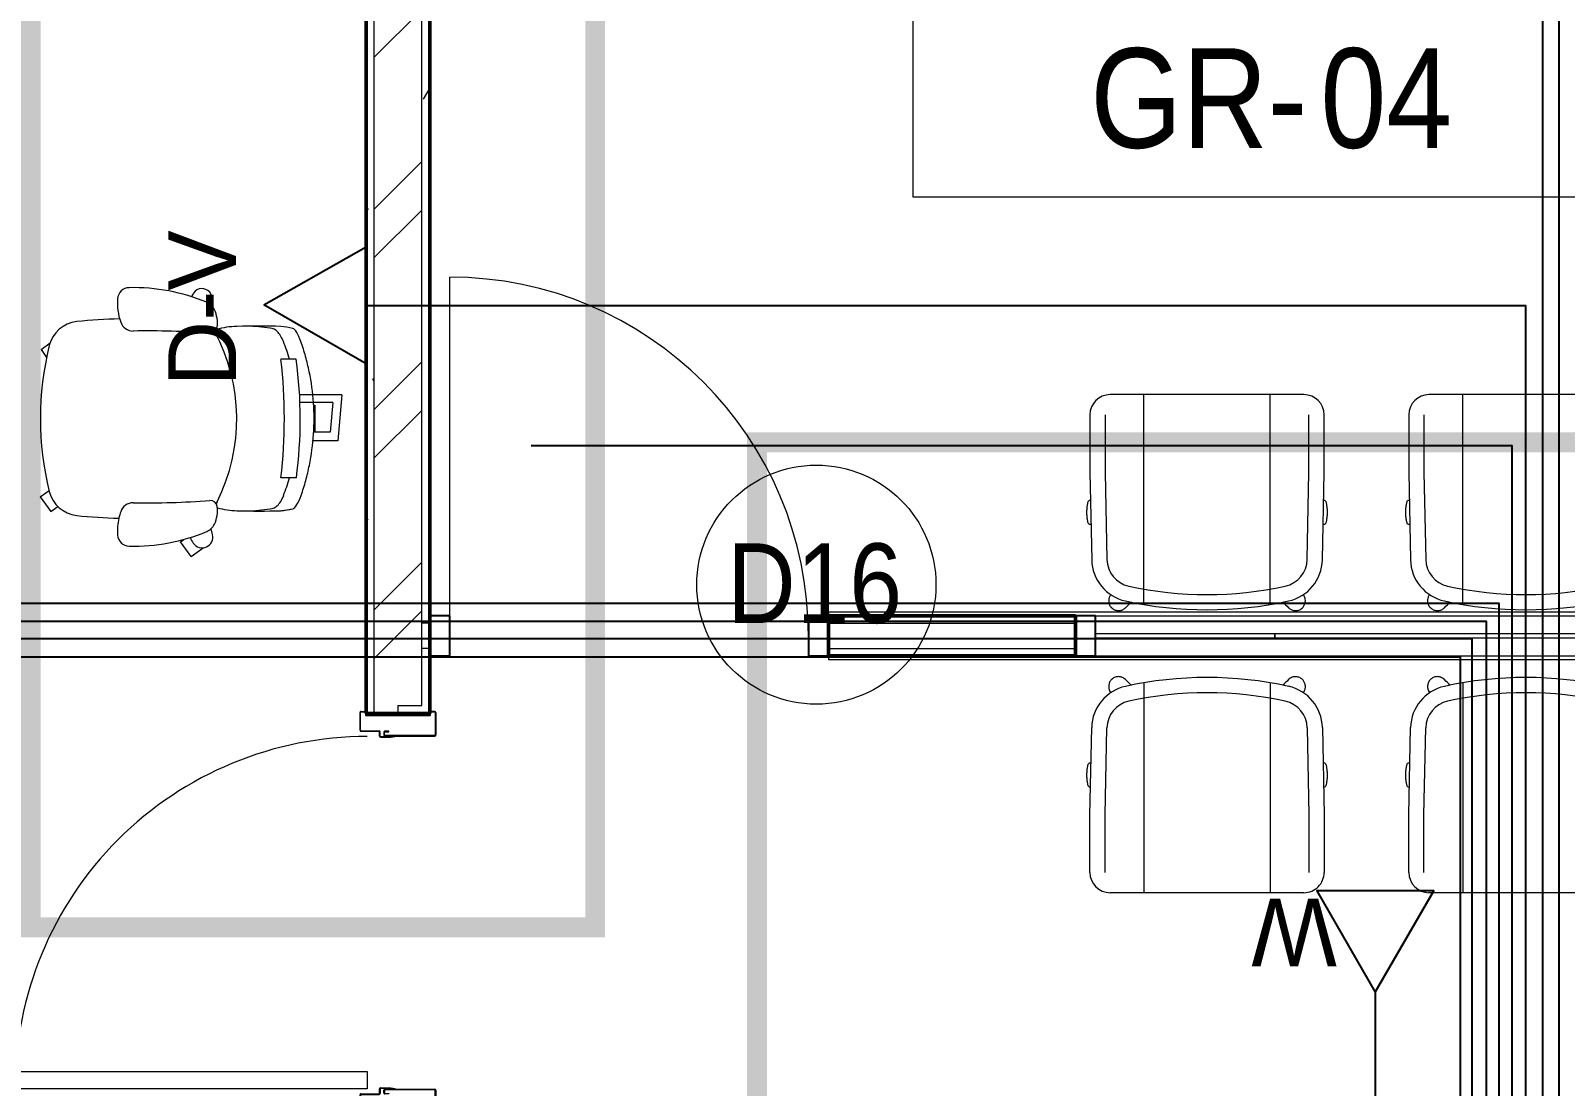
# Model space of a CAD drawing. Header units: millimetres. Extents: x -9358 to 257996, y -67499 to 9117.
# Drawn here: x 38939 to 42789, y -4644 to -1995 of the extents above; entities that cross this region are included whole.
import ezdxf

# ---------------------------------------------------------------- set-up
doc = ezdxf.new("R2010")
doc.units = ezdxf.units.MM
doc.header["$LTSCALE"] = 1000
for name, color, linetype, lineweight in [('A-DOOR', 8, 'Continuous', 9), ('A-DOOR-1', 8, 'Continuous', 18), ('A-DOR', 8, 'Continuous', 9), ('A-FRN', 8, 'Continuous', 9), ('A-ROM-NAM', 8, 'Continuous', 9), ('A-TYP-DOR', 8, 'Continuous', 0), ('A-WAL-CLD', 8, 'Continuous', 9), ('A-WAL-CMU', 8, 'Continuous', 50), ('A-WAL-CRT-GLS', 8, 'Continuous', 9), ('A-WAL-CRT-GLS-1', 8, 'Continuous', 18), ('A-WAL-CRT-MLN', 8, 'Continuous', 9), ('A-WAL-CRT-MLN-1', 8, 'Continuous', 25), ('A-WAL-LOW-20', 8, 'Continuous', 18), ('A-WAL-PAT-1', 8, 'Continuous', 9), ('A-WAL-PRT', 8, 'Continuous', 50)]:
    doc.layers.add(name, color=color, linetype=linetype, lineweight=lineweight)
for name, color, linetype in [('CCTV', 4, 'Continuous'), ('DATANET', 4, 'Continuous'), ('F POINT AGN', 7, 'Continuous'), ('LC-T-OUTLET', 4, 'Continuous'), ('Route - rack1', 7, 'Continuous')]:
    doc.layers.add(name, color=color, linetype=linetype)
doc.styles.add('Arial_5', font='arial.ttf', dxfattribs={"width": 0.85, "height": 200})
doc.styles.add('Arial_7', font='arial.ttf', dxfattribs={"width": 0.85, "height": 200})
pattern_1 = [(0, (0, 0), (812.8, 203.2), [33.528, -576.072, 33.528, -576.072, -3251.2]), (0, (0, 0), (812.8, 203.2), [-1219.2, 33.528, -1185.672, 33.528, -576.072, -1422.4]), (0, (0, 0), (812.8, 203.2), [-3048, 33.528, -372.872, 33.528, -982.472]), (120, (304.8, 101.6), (-582.3764, 602.3054), [33.528, -576.072, 33.528, -576.072, -3251.2]), (120, (304.8, 101.6), (-582.3764, 602.3054), [-1219.2, 33.528, -1185.672, 33.528, -576.072, -1422.4]), (120, (304.8, 101.6), (-582.3764, 602.3054), [-3048, 33.528, -372.872, 33.528, -982.472]), (240, (406.4, 508), (-230.4236, -805.5054), [33.528, -576.072, 33.528, -576.072, -3251.2]), (240, (406.4, 508), (-230.4236, -805.5054), [-1219.2, 33.528, -1185.672, 33.528, -576.072, -1422.4]), (240, (406.4, 508), (-230.4236, -805.5054), [-3048, 33.528, -372.872, 33.528, -982.472])]

# ---------------------------------------------------------------- blocks, each defined once
blk = doc.blocks.new('Door Tag - Door Tag-41184-01-Ground Floor Plan')
at = {"layer": 'A-TYP-DOR'}
blk.add_circle((0, 0), 3, dxfattribs=at)
blk = doc.blocks.new('D-V')
at = {"color": 3}
blk.add_lwpolyline([(1.2, 256.5), (146.9, 0), (-146.9, 0), (1.2, 256.5)], dxfattribs=at)
at = {"layer": 'CCTV', "color": 2}
blk.add_attdef('D-V', (-225.1, 246.5), '', height=170, dxfattribs=at)
blk = doc.blocks.new('D-W')
at = {"color": 3, "elevation": 0}
blk.add_lwpolyline([(0, 254.5), (146.9, 0), (-146.9, 0), (0, 254.5)], dxfattribs=at)
at = {"layer": 'LC-T-OUTLET', "color": 2}
blk.add_attdef('W', (77.2, 236.3, 0), '', height=170, dxfattribs=at)
blk = doc.blocks.new('Scoop_Conference_Swivel_Chair_14893 - Scoop_Conference_Swivel_Chair_14893-746239-01-Ground Floor Furniture Plan')
at = {"layer": 'A-FRN'}
for p, q in [((243.1, 190.7), (-243.1, 190.7)), ((-158.6, -336.1), (-158.6, 190.7)), ((158.6, -336.1), (158.6, 190.7)), ((-293.9, 139.9), (-293.9, -5.1)), ((-255.8, 139.9), (-255.8, -4.7)), ((255.8, -4.7), (255.8, 139.9)), ((293.9, -5.1), (293.9, 139.9)), ((-293.9, -5.1), (-289.4, -224)), ((-255.8, -4.7), (-251.3, -223.2)), ((251.3, -223.2), (255.8, -4.7)), ((289.4, -224), (293.9, -5.1)), ((-292.5, -74.7), (-296, -74.7)), ((296, -74.7), (292.5, -74.7)), ((-296, -134.7), (-291.2, -134.7)), ((291.2, -134.7), (296, -134.7))]:
    blk.add_line(p, q, dxfattribs=at)
for centre, radius, start, end in [((-243.1, 139.9), 50.8, 90, 180), ((243.1, 139.9), 50.8, 0, 90), ((-181.4, -221.7), 108, 181.1926, 257.6483), ((-181.4, -221.7), 69.8, 181.1926, 257.6483), ((181.4, -221.7), 69.9, 282.3517, 358.8074), ((181.4, -221.7), 108, 282.3517, 358.8074), ((0, 606.8), 918, 257.6483, 282.3517), ((-221.9, -326.6), 24.9, 185.2328, 189), ((-221.9, -326.6), 24.9, 221.5152, 225), ((-221.9, -326.6), 24.9, 225, 228.4875), ((0, 606.8), 956.1, 257.6483, 282.3517), ((-221.9, -326.6), 24.9, 261, 264.7647)]:
    blk.add_arc(centre, radius, start, end, dxfattribs=at)
for points, knots in [([(-296, -134.7), (-296.5, -134.7), (-297.2, -133.8), (-298.3, -130.8), (-299, -127.8), (-299.8, -124.1), (-300.6, -118.4), (-301.3, -110), (-301.3, -99.3), (-300.6, -91), (-299.8, -85.2), (-299, -81.5), (-298.3, -78.5), (-297.2, -75.6), (-296.5, -74.7), (-296, -74.7)], [-1, -1, -1, -1, -0.888889, -0.833333, -0.777778, -0.722222, -0.666667, -0.555556, -0.444444, -0.333333, -0.277778, -0.222222, -0.166667, -0.111111, 0, 0, 0, 0]), ([(296, -74.7), (296.5, -74.7), (297.2, -75.6), (298.3, -78.5), (299, -81.5), (299.8, -85.2), (300.6, -91), (301.3, -99.3), (301.3, -110), (300.6, -118.4), (299.8, -124.1), (299, -127.8), (298.3, -130.8), (297.2, -133.8), (296.5, -134.7), (296, -134.7)], [-1, -1, -1, -1, -0.888889, -0.833333, -0.777778, -0.722222, -0.666667, -0.555556, -0.444444, -0.333333, -0.277778, -0.222222, -0.166667, -0.111111, 0, 0, 0, 0]), ([(-241.2, -310.9), (-242, -311.9), (-243.3, -313.8), (-244.9, -316.9), (-245.9, -320), (-246.6, -323.2), (-246.9, -327.5), (-246.1, -333.7), (-242.7, -341.1), (-236.4, -347.4), (-228.3, -351.1), (-219.5, -351.8), (-211.1, -349.5), (-206.3, -346.2), (-204.3, -344.2)], [-0.9668069, -0.9668069, -0.9668069, -0.9668069, -0.9166667, -0.875, -0.8333333, -0.7916667, -0.75, -0.6666667, -0.5555556, -0.4444444, -0.3333333, -0.2222222, -0.1111111, 0, 0, 0, 0]), ([(204.3, -344.2), (206.3, -346.1), (210.8, -349.3), (219.8, -352), (230.2, -350.9), (236.8, -346.8), (239.5, -344.2)], [-1, -1, -1, -1, -0.785714, -0.571429, -0.285714, 0, 0, 0, 0]), ([(239.5, -344.2), (241.3, -342.3), (244.5, -337.9), (246.9, -330.3), (246.8, -322.4), (244.6, -315.8), (242.3, -312.2), (241.2, -310.9)], [-1, -1, -1, -1, -0.8, -0.6, -0.4, -0.2, -0.0666114, -0.0666114, -0.0666114, -0.0666114])]:
    blk.add_open_spline(points, degree=3, knots=knots, dxfattribs=at)
for points in [[(-204.3, -344.2), (-199.5, -339.3), (-194.6, -334.4), (-189.8, -329.6)], [(189.8, -329.6), (194.6, -334.4), (199.5, -339.3), (204.3, -344.2)]]:
    blk.add_open_spline(points, degree=3, dxfattribs=at)
blk = doc.blocks.new('Scoop_Conference_Swivel_Chair_14893 - Scoop_Conference_Swivel_Chair_14893-748504-01-Ground Floor Furniture Plan')
at = {"layer": 'A-FRN'}
for p, q in [((-158.6, 336.1), (-158.6, -190.7)), ((158.6, 336.1), (158.6, -190.7)), ((-293.9, 5.1), (-289.4, 224)), ((-255.8, 4.7), (-251.3, 223.2)), ((251.3, 223.2), (255.8, 4.7)), ((289.4, 224), (293.9, 5.1)), ((-291.2, 134.7), (-296, 134.7)), ((296, 134.7), (291.2, 134.7)), ((-296, 74.7), (-292.5, 74.7)), ((292.5, 74.7), (296, 74.7)), ((-293.9, -139.9), (-293.9, 5.1)), ((-255.8, -139.9), (-255.8, 4.7)), ((255.8, 4.7), (255.8, -139.9)), ((293.9, 5.1), (293.9, -139.9)), ((243.1, -190.7), (-243.1, -190.7))]:
    blk.add_line(p, q, dxfattribs=at)
for centre, radius, start, end in [((-221.9, 326.6), 24.9, 95.2353, 99), ((0, -606.8), 956.1, 77.6483, 102.3517), ((-181.4, 221.7), 107.9, 102.3517, 178.8074), ((-221.9, 326.6), 24.9, 171, 174.7672), ((-221.9, 326.6), 24.9, 135, 138.4848), ((-221.9, 326.6), 24.9, 131.5125, 135), ((0, -606.8), 918, 77.6483, 102.3517), ((181.4, 221.7), 108, 1.1926, 77.6483), ((-181.4, 221.7), 69.8, 102.3517, 178.8074), ((181.4, 221.7), 69.9, 1.1926, 77.6483), ((-243.1, -139.9), 50.8, 180, 270), ((243.1, -139.9), 50.8, 270, 0)]:
    blk.add_arc(centre, radius, start, end, dxfattribs=at)
for points, knots in [([(-204.3, 344.2), (-205.8, 345.7), (-208.4, 347.6), (-212.2, 349.6), (-215.3, 350.6), (-218.5, 351.3), (-222.8, 351.6), (-229, 350.8), (-236.4, 347.4), (-242.7, 341.1), (-246.4, 333), (-247.1, 324.2), (-245, 316.6), (-242.4, 312.5), (-241.2, 310.9)], [-1, -1, -1, -1, -0.9166667, -0.875, -0.8333333, -0.7916667, -0.75, -0.6666667, -0.5555556, -0.4444444, -0.3333333, -0.2222222, -0.1111111, -0.0331931, -0.0331931, -0.0331931, -0.0331931]), ([(239.5, 344.2), (237.5, 346.2), (232.8, 349.5), (223.6, 352), (215.1, 351), (208.5, 347.7), (205.6, 345.4), (204.3, 344.2)], [-1, -1, -1, -1, -0.785714, -0.571429, -0.285714, -0.142857, 0, 0, 0, 0]), ([(241.2, 310.9), (243.1, 313.2), (245, 316.7), (246.3, 321.5), (246.9, 325.4), (246.7, 331), (244.5, 337.9), (241.3, 342.3), (239.5, 344.2)], [-0.9333886, -0.9333886, -0.9333886, -0.9333886, -0.7, -0.625, -0.55, -0.4, -0.2, 0, 0, 0, 0]), ([(-296, 74.7), (-296.5, 74.7), (-297.2, 75.6), (-298.3, 78.5), (-299, 81.5), (-299.8, 85.2), (-300.6, 91), (-301.3, 99.3), (-301.3, 110), (-300.6, 118.4), (-299.8, 124.1), (-299, 127.8), (-298.3, 130.8), (-297.2, 133.8), (-296.5, 134.7), (-296, 134.7)], [-1, -1, -1, -1, -0.888889, -0.833333, -0.777778, -0.722222, -0.666667, -0.555556, -0.444444, -0.333333, -0.277778, -0.222222, -0.166667, -0.111111, 0, 0, 0, 0]), ([(296, 134.7), (296.5, 134.7), (297.2, 133.8), (298.3, 130.8), (299, 127.8), (299.8, 124.1), (300.6, 118.4), (301.3, 110), (301.3, 99.3), (300.6, 91), (299.8, 85.2), (299, 81.5), (298.3, 78.5), (297.2, 75.6), (296.5, 74.7), (296, 74.7)], [-1, -1, -1, -1, -0.888889, -0.833333, -0.777778, -0.722222, -0.666667, -0.555556, -0.444444, -0.333333, -0.277778, -0.222222, -0.166667, -0.111111, 0, 0, 0, 0])]:
    blk.add_open_spline(points, degree=3, knots=knots, dxfattribs=at)
for points in [[(-189.8, 329.6), (-194.6, 334.4), (-199.5, 339.3), (-204.3, 344.2)], [(204.3, 344.2), (199.5, 339.3), (194.6, 334.4), (189.8, 329.6)]]:
    blk.add_open_spline(points, degree=3, dxfattribs=at)
blk = doc.blocks.new('Task chair 9554N35 - Task chair 9554N35-733048-01-Ground Floor Furniture Plan')
at = {"layer": 'A-FRN'}
for p, q in [((-59.9, 447.8), (56.2, 437.7)), ((-59.9, 447.8), (-59.9, 341.6)), ((-40.1, 424.9), (-40.1, 342.5)), ((-40.1, 424.9), (34.3, 418.4)), ((56.2, 437.7), (56.2, 375.4)), ((34.3, 418.4), (34.3, 377)), ((-33.2, 380), (34.3, 380)), ((-33.2, 377), (-33.2, 380)), ((-148.6, 333.2), (-148.6, 294.8)), ((148.6, 333.5), (148.6, 294.8)), ((208.7, 134.6), (213.5, 132.2)), ((346.3, 69.3), (324.3, 99.6)), ((309.5, 42.5), (303.3, 51.1)), ((346.3, 69.3), (309.5, 42.5)), ((233.1, -282.3), (220.5, -265)), ((-172.9, -306.8), (-189.9, -284.3)), ((-172.9, -306.8), (-153.2, -293.1)), ((196.3, -309), (180.3, -287)), ((196.3, -309), (233.1, -282.3))]:
    blk.add_line(p, q, dxfattribs=at)
for centre, radius, start, end in [((18.2, -231.9), 573.4, 106.914, 111.6297), ((1, -773.4), 1116.7, 82.4068, 97.6988), ((-18.2, -231.9), 573.4, 68.3703, 73.086), ((1424.9, 239.6), 1657.1, 178.0847, 181.9153), ((-202, 267.3), 24.7, 131.8566, 178.735), ((0, -988.3), 1291.7, 83.3947, 96.6053), ((202, 267.3), 24.7, 1.265, 48.1434), ((-1424.9, 239.6), 1657.1, 358.0847, 1.9153), ((192.1, 200.6), 424.1, 170.8754, 178.7196), ((-192.1, 200.6), 424.1, 1.2804, 9.1246), ((-5.9, 191.7), 225.5, 181.9153, 194.9895), ((1.2, -277.4), 461.4, 63.2725, 118.3184), ((5.9, 191.7), 225.5, 345.5179, 358.0847), ((-301, 96.7), 25.2, 129.5798, 236.5879), ((-296.1, 90.9), 32.8, 82.4202, 129.5798), ((-257.7, 94.4), 37, 114.5757, 157.5185), ((-304.4, 28.7), 95.5, 76.8701, 82.4202), ((-239, 54.3), 81.3, 83.0715, 114.7933), ((-231.5, 117.1), 18, 357.6261, 82.7084), ((1706.6, -39.8), 1926.5, 175.3495, 181.0799), ((223.3, 117.1), 18, 97.2916, 182.3739), ((-1714.8, -39.8), 1926.5, 358.9201, 4.6505), ((230.8, 54.3), 81.3, 65.2067, 96.9285), ((249.5, 94.4), 37, 22.4815, 65.4243), ((351.4, -138.5), 268.8, 102.9497, 106.1735), ((297.3, 97.1), 27.1, 305.0503, 102.9497), ((157.4, -76.4), 485.9, 157.6228, 181.0987), ((-165.6, -76.4), 485.9, 358.9013, 22.3772), ((-270.6, 142.7), 80.3, 236.5879, 244.0605), ((266.7, 140.7), 80.4, 293.4562, 305.0503), ((-253.5, -75.2), 34, 289.5716, 358.4217), ((245.3, -75.2), 34, 181.5783, 250.4284), ((-298.4, -85.1), 30, 181.1693, 265.615), ((-289.7, 26.9), 142.3, 265.5931, 289.5716), ((875.8, -92.8), 1126, 180.8613, 186.3586), ((281.6, 26.9), 142.3, 250.4284, 257.1593), ((-875.8, -92.8), 1126, 353.6414, 359.0315), ((281.6, 26.9), 142.3, 257.1593, 274.4069), ((290.2, -85.1), 30, 274.385, 358.8307), ((-163.7, -208.7), 80, 186.3586, 256.0584), ((163.7, -208.7), 80, 283.9417, 353.6414), ((0, 450.7), 759.4, 256.0584, 283.9417)]:
    blk.add_arc(centre, radius, start, end, dxfattribs=at)
for centre, major_axis, ratio, start_param, end_param in [((2833.6, 1083.6), (3058.7, 867.3), 0.246692, 3.007939, 3.042807), ((-182.4, 335.9), (44.1, 13.7), 0.260293, 1.734544, 2.951577), ((182.6, 337.1), (-43.9, 14.1), 0.248418, 3.3294, 4.551375), ((-2839.6, 1069.5), (-3064.8, 850.5), 0.246639, 3.238935, 3.272795), ((-2833.6, 1083.6), (-3058.7, 867.3), 0.246692, 3.240378, 3.275247), ((-178.1, 286.4), (48, 16.7), 0.376203, 1.755174, 2.42563), ((178.1, 286.7), (-48.1, 16.1), 0.383717, 3.814978, 4.524085)]:
    blk.add_ellipse(centre, major_axis=major_axis, ratio=ratio, start_param=start_param, end_param=end_param, dxfattribs=at)
blk.add_open_spline([(193.1, 345.6), (180.8, 349.8), (155.9, 357.6), (104.9, 369.7), (39.6, 378.5), (-39.7, 378.4), (-105, 369.4), (-155.9, 357.1), (-180.8, 349.3), (-193.1, 344.9)], degree=3, knots=[0, 0, 0, 0, 0.1, 0.2, 0.4, 0.6, 0.8, 0.9, 1, 1, 1, 1], dxfattribs=at)
blk = doc.blocks.new('Wood door - 1000-Wood Door-2297611-01-Ground Floor Furniture Plan')
at = {"layer": 'A-DOOR'}
blk.add_arc((442, -77), 884, 180, 270, dxfattribs=at)
at = {"layer": 'A-DOOR-1'}
for p, q in [((-505, 92.5), (-505, 82.5)), ((-505, 82.5), (-505, 92.5)), ((-503.5, 82.5), (-503.5, 92.5)), ((-445.7, 95), (-502.5, 95)), ((-502.5, 95), (-445.7, 95)), ((-502.5, 93.5), (-445.7, 93.5)), ((-495, 81.5), (-502.5, 81.5)), ((-502.5, 80), (-495, 80)), ((-495, 80), (-500, 80)), ((-495, 81.5), (-495, 80)), ((-495, -80), (-495, 80)), ((-444.7, 92.5), (-444.7, -32.5)), ((-443.2, -8.1), (-443.2, 92.5)), ((-443.2, 92.5), (-443.2, -8.1)), ((443.2, -8.1), (443.2, 92.5)), ((443.2, -8.4), (443.2, 92.5)), ((444.7, 92.5), (444.7, -32.5)), ((445.7, 95), (502.5, 95)), ((445.7, 95), (502.5, 95)), ((502.5, 93.5), (445.7, 93.5)), ((495, 81.5), (495, 80)), ((495, 81.5), (502.5, 81.5)), ((502.5, 80), (495, 80)), ((495, 80), (495, -80)), ((500, 80), (495, 80)), ((503.5, 82.5), (503.5, 92.5)), ((505, 92.5), (505, 82.5)), ((505, 92.5), (505, 82.5)), ((-453.7, -23), (-455.2, -23)), ((-455.2, -23), (-455.2, -32.5)), ((-453.7, -32.5), (-453.7, -23)), ((-445.7, -33.5), (-452.7, -33.5)), ((-452.7, -35), (-445.7, -35)), ((-441.7, -8.1), (-443.2, -8.4)), ((-443.2, -32.5), (-443.2, -8.1)), ((-443.2, -8.1), (-441.7, -8.1)), ((-443.2, -8.4), (-441.5, -18.1)), ((-440, -18), (-441.7, -8.1)), ((-441.7, -8.1), (-440, -18)), ((-441.5, -18.1), (-441.5, -43.5)), ((-440, -43.5), (-440, -18)), ((-440, -18), (-440, -43.5)), ((440, -18), (441.7, -8.1)), ((440, -18), (441.7, -8.1)), ((440, -43.5), (440, -18)), ((440, -43.5), (440, -18)), ((443.2, -8.4), (441.5, -18.1)), ((441.5, -18.1), (441.5, -43.5)), ((441.7, -8.1), (443.2, -8.4)), ((441.7, -8.1), (443.2, -8.4)), ((443.2, -32.5), (443.2, -8.1)), ((445.7, -33.5), (452.7, -33.5)), ((452.7, -35), (445.7, -35)), ((453.7, -23), (455.2, -23)), ((453.7, -32.5), (453.7, -23)), ((455.2, -23), (455.2, -32.5)), ((-456.5, -92.5), (-456.5, -47)), ((-455, -92.5), (-455, -47)), ((-455, -47), (-455, -92.5)), ((-442.5, -44.5), (-454, -44.5)), ((-442.5, -46), (-454, -46)), ((-442.5, -46), (-454, -46)), ((399, -77), (442, -77)), ((399, -961), (399, -77)), ((442, -77), (442, -961)), ((442.5, -44.5), (454, -44.5)), ((442.5, -46), (454, -46)), ((454, -46), (442.5, -46)), ((455, -92.5), (455, -47)), ((455, -92.5), (455, -47)), ((456.5, -92.5), (456.5, -47)), ((-505, -92.5), (-505, -82.5)), ((-505, -92.5), (-505, -82.5)), ((-503.5, -92.5), (-503.5, -82.5)), ((-495, -80), (-502.5, -80)), ((-502.5, -81.5), (-495, -81.5)), ((-457.5, -93.5), (-502.5, -93.5)), ((-502.5, -95), (-457.5, -95)), ((-457.5, -95), (-502.5, -95)), ((-500, -80), (-495, -80)), ((-495, -81.5), (-495, -80)), ((457.5, -93.5), (502.5, -93.5)), ((502.5, -95), (457.5, -95)), ((502.5, -95), (457.5, -95)), ((495, -81.5), (495, -80)), ((495, -80), (502.5, -80)), ((495, -80), (500, -80)), ((502.5, -81.5), (495, -81.5)), ((503.5, -92.5), (503.5, -82.5)), ((505, -92.5), (505, -82.5)), ((505, -82.5), (505, -92.5)), ((442, -961), (399, -961))]:
    blk.add_line(p, q, dxfattribs=at)
for centre, radius, start, end in [((-502.5, 92.5), 2.5, 90, 180), ((-502.5, 92.5), 2.5, 90, 180), ((-502.5, 82.5), 2.5, 180, 270), ((-502.5, 82.5), 2.5, 180, 270), ((-502.5, 92.5), 1.03, 90, 180), ((-502.5, 82.5), 1.01, 180, 270), ((-445.7, 92.5), 2.5, 0, 90), ((-445.7, 92.5), 2.5, 0, 90), ((-445.7, 92.5), 0.985, 0, 90), ((445.7, 92.5), 2.5, 90, 180), ((445.7, 92.5), 2.5, 90, 180), ((445.7, 92.5), 0.985, 90, 180), ((502.5, 92.5), 2.5, 360, 90), ((502.5, 92.5), 2.5, 0, 90), ((502.5, 92.5), 1.03, 0, 90), ((502.5, 82.5), 1.01, 270, 360), ((502.5, 82.5), 2.5, 270, 0), ((502.5, 82.5), 2.5, 285, 360), ((-452.7, -32.5), 2.5, 180, 270), ((-452.7, -32.5), 1.01, 180, 270), ((-445.7, -32.5), 0.984, 270, 360), ((-445.7, -32.5), 2.5, 270, 360), ((445.7, -32.5), 2.5, 180, 270), ((445.7, -32.5), 0.984, 180, 270), ((452.7, -32.5), 1.01, 270, 360), ((452.7, -32.5), 2.5, 270, 360), ((-454, -47), 2.5, 90, 180), ((-454, -47), 0.997, 90, 180), ((-454, -47), 0.997, 90, 180), ((-442.5, -43.5), 1, 270, 0), ((-442.5, -43.5), 2.5, 270, 360), ((-442.5, -43.5), 2.5, 270, 360), ((442.5, -43.5), 2.5, 180, 270), ((442.5, -43.5), 2.5, 180, 270), ((442.5, -43.5), 1, 180, 270), ((454, -47), 2.5, 360, 90), ((454, -47), 0.997, 360, 90), ((454, -47), 0.979, 0, 90), ((-502.5, -82.5), 2.5, 90, 180), ((-502.5, -82.5), 2.5, 90, 180), ((-502.5, -92.5), 2.5, 180, 270), ((-502.5, -92.5), 2.5, 180, 270), ((-502.5, -82.5), 1, 90, 180), ((-502.5, -92.5), 1, 180, 270), ((-457.5, -92.5), 1, 270, 0), ((-457.5, -92.5), 2.5, 270, 360), ((-457.5, -92.5), 2.5, 270, 360), ((457.5, -92.5), 2.5, 180, 270), ((457.5, -92.5), 2.5, 180, 270), ((457.5, -92.5), 1, 180, 270), ((502.5, -82.5), 2.5, 0, 90), ((502.5, -82.5), 1, 0, 90), ((502.5, -92.5), 1, 270, 360), ((502.5, -92.5), 2.5, 270, 360), ((502.5, -92.5), 2.5, 270, 360), ((502.5, -82.5), 2.5, 360, 75)]:
    blk.add_arc(centre, radius, start, end, dxfattribs=at)
blk = doc.blocks.new('Rectangular Mullion - 100_50mm 2-2562006-01-Ground Floor Furniture Plan')
at = {"layer": 'A-WAL-CRT-MLN-1'}
for p, q in [((-50, 50), (0, 50)), ((-50, -50), (-50, 50)), ((0, 50), (0, -50)), ((0, -50), (-50, -50))]:
    blk.add_line(p, q, dxfattribs=at)
blk = doc.blocks.new('System Panel - Glazed Partition-2562003-01-Ground Floor Furniture Plan')
at = {"layer": 'A-WAL-CRT-GLS-1'}
for p, q in [((500, 5), (-500, 5)), ((-500, 5), (-500, -5)), ((500, -5), (500, 5)), ((-500, -5), (500, -5))]:
    blk.add_line(p, q, dxfattribs=at)
blk = doc.blocks.new('Rectangular Mullion - 100_50mm 2-2561999-01-Ground Floor Furniture Plan')
at = {"layer": 'A-WAL-CRT-MLN'}
for p, q in [((43060, -3315.2), (44060, -3315.2)), ((43060, -3415.2), (44060, -3415.2))]:
    blk.add_line(p, q, dxfattribs=at)
blk = doc.blocks.new('M_Curtain Wall Sgl Glass - M_Curtain Wall Sgl Glass-2562010-01-Ground Floor Furniture Plan')
at = {"layer": 'A-DOOR'}
blk.add_arc((450, 0), 900, 180, 270, dxfattribs=at)
at = {"layer": 'A-DOOR-1'}
blk.add_line((450, 0), (450, -900), dxfattribs=at)
blk = doc.blocks.new('Rectangular Mullion - 100_50mm 2-2560982-01-Ground Floor Furniture Plan')
at = {"layer": 'A-WAL-CRT-MLN-1'}
for p, q in [((-50, 50), (0, 50)), ((-50, -50), (-50, 50)), ((0, 50), (0, -50)), ((0, -50), (-50, -50))]:
    blk.add_line(p, q, dxfattribs=at)
blk = doc.blocks.new('Rectangular Mullion - 100_50mm 2-2560985-01-Ground Floor Furniture Plan')
at = {"layer": 'A-WAL-CRT-MLN-1'}
for p, q in [((0, 50), (-50, 50)), ((-50, 50), (-50, -50)), ((0, -50), (0, 50)), ((-50, -50), (0, -50))]:
    blk.add_line(p, q, dxfattribs=at)
blk = doc.blocks.new('System Panel - Glazed Partition-2562174-01-Ground Floor Furniture Plan')
at = {"layer": 'A-WAL-CRT-GLS-1'}
for p, q in [((225, 5), (-225, 5)), ((-225, 5), (-225, -5)), ((225, -5), (225, 5)), ((-225, -5), (225, -5))]:
    blk.add_line(p, q, dxfattribs=at)
blk = doc.blocks.new('Rectangular Mullion - 100_50mm 2-2562173-01-Ground Floor Furniture Plan')
at = {"layer": 'A-WAL-CRT-MLN'}
for p, q in [((41610, -3315.2), (42060, -3315.2)), ((41610, -3415.2), (42060, -3415.2))]:
    blk.add_line(p, q, dxfattribs=at)
blk = doc.blocks.new('M_Room Tag_Small - M_Room Tag_Small-919701-01-Ground Floor Furniture Plan')
at = {"layer": 'A-ROM-NAM'}
for p, q in [((9, 2.5), (-9, 2.5)), ((-9, 2.5), (-9, -2.5)), ((9, -2.5), (9, 2.5)), ((-9, -2.5), (9, -2.5))]:
    blk.add_line(p, q, dxfattribs=at)
blk = doc.blocks.new('G')
at = {"layer": 'A-WAL-PAT-1'}
h = blk.add_hatch(dxfattribs=at)
h.set_pattern_fill('FP_2', color=256, style=0, pattern_type=2)
h.set_pattern_definition(pattern_1)
h.paths.add_polyline_path([(39800, -8120), (39800, -4760), (39780, -4760), (39780, -8120)], flags=0)
h.paths.add_polyline_path([(39800, -4640), (39800, -4560), (39780, -4560), (39780, -4640)], flags=0)
h.paths.add_polyline_path([(39780, -3560), (39800, -3560), (39800, -150), (39780, -150), (39780, -2522.4)], flags=0)
h = blk.add_hatch(dxfattribs=at)
h.set_pattern_fill('FP_1', color=256, style=0, pattern_type=2)
h.set_pattern_definition([(45, (0, 0), (-251.4472, 251.4472), []), (45, (0, 381), (-251.4472, 251.4472), [])])
h.paths.add_polyline_path([(39800, -8140), (39920, -8140), (39920, -4580), (39860, -4580), (39860, -4560), (39800, -4560), (39800, -8120)], flags=0)
h.paths.add_polyline_path([(39800, -3560), (39860, -3560), (39860, -3540), (39920, -3540), (39920, -150), (39800, -150), (39800, -2522.4)], flags=0)
h = blk.add_hatch(dxfattribs=at)
h.set_pattern_fill('FP_2', color=256, style=0, pattern_type=2)
h.set_pattern_definition(pattern_1)
h.paths.add_polyline_path([(39920, -8120), (39940, -8120), (39940, -4560), (39860, -4560), (39860, -4580), (39920, -4580), (39920, -7581.5)], flags=0)
h.paths.add_polyline_path([(39860, -3560), (39940, -3560), (39940, -3397.2), (39920, -3397.2), (39920, -3540), (39860, -3540)], flags=0)
h.paths.add_polyline_path([(39940, -3333.2), (39940, -170), (39920, -170), (39920, -3333.2)], flags=0)
at = {"layer": 'A-WAL-CLD'}
for p, q in [((39800, -150), (39800, -3560)), ((39920, -3540), (39920, -150)), ((39940, -3333.2), (39920, -3333.2)), ((40940, -3333.2), (41560, -3333.2)), ((39940, -3397.2), (39920, -3397.2)), ((40940, -3397.2), (41560, -3397.2)), ((39860, -3540), (39920, -3540)), ((39860, -3540), (39860, -3560))]:
    blk.add_line(p, q, dxfattribs=at)
at = {"layer": 'A-WAL-CMU'}
for p, q in [((39780, -150), (39780, -3560)), ((39940, -3560), (39940, -170)), ((39780, -3560), (39940, -3560))]:
    blk.add_line(p, q, dxfattribs=at)
at = {"layer": 'A-WAL-LOW-20'}
for p, q in [((40940, -3305.2), (45050, -3305.2)), ((40940, -3305.2), (40940, -3315.2)), ((40940, -3415.2), (40940, -3425.2)), ((45050, -3425.2), (40940, -3425.2))]:
    blk.add_line(p, q, dxfattribs=at)
at = {"layer": 'A-WAL-PRT'}
for p, q in [((41560, -3315.2), (40940, -3315.2)), ((40940, -3315.2), (40940, -3415.2)), ((41560, -3415.2), (41560, -3315.2)), ((40940, -3415.2), (41560, -3415.2))]:
    blk.add_line(p, q, dxfattribs=at)
at = {"layer": 'A-DOR'}
for name, p, rotation in [('M_Curtain Wall Sgl Glass - M_Curtain Wall Sgl Glass-2562010-01-Ground Floor Furniture Plan', (40440, -3365.2), 180), ('Wood door - 1000-Wood Door-2297611-01-Ground Floor Furniture Plan', (39860, -4060), 269.9999999999998)]:
    blk.add_blockref(name, p, dxfattribs=dict(at, rotation=rotation))
at = {"layer": 'A-FRN'}
for name, p, rotation in [('Task chair 9554N35 - Task chair 9554N35-733048-01-Ground Floor Furniture Plan', (39271.7, -2820), 269.9999999999601), ('Scoop_Conference_Swivel_Chair_14893 - Scoop_Conference_Swivel_Chair_14893-746239-01-Ground Floor Furniture Plan', (41890, -2950.7), 3.4931760347e-05), ('Scoop_Conference_Swivel_Chair_14893 - Scoop_Conference_Swivel_Chair_14893-746239-01-Ground Floor Furniture Plan', (42690, -2950.7), 3.4931760347e-05), ('Scoop_Conference_Swivel_Chair_14893 - Scoop_Conference_Swivel_Chair_14893-748504-01-Ground Floor Furniture Plan', (41890, -3819.3), 359.9999650682396), ('Scoop_Conference_Swivel_Chair_14893 - Scoop_Conference_Swivel_Chair_14893-748504-01-Ground Floor Furniture Plan', (42690, -3819.3), 359.9999650682396)]:
    blk.add_blockref(name, p, dxfattribs=dict(at, rotation=rotation))
at = {"layer": 'A-ROM-NAM', "xscale": 99.99999999999991, "yscale": 99.99999999999991, "zscale": 99.99999999999991}
blk.add_blockref('M_Room Tag_Small - M_Room Tag_Small-919701-01-Ground Floor Furniture Plan', (42051.9, -2013.8), dxfattribs=at)
at = {"layer": 'A-WAL-CRT-GLS', "rotation": 180}
for name, p in [('System Panel - Glazed Partition-2562174-01-Ground Floor Furniture Plan', (41835, -3365.2)), ('System Panel - Glazed Partition-2562003-01-Ground Floor Furniture Plan', (42560, -3365.2))]:
    blk.add_blockref(name, p, dxfattribs=at)
at = {"layer": 'A-WAL-CRT-MLN', "extrusion": (0, 0, -1)}
for name, p in [('Rectangular Mullion - 100_50mm 2-2560982-01-Ground Floor Furniture Plan', (-39940, -3365.2)), ('Rectangular Mullion - 100_50mm 2-2562006-01-Ground Floor Furniture Plan', (-41560, -3365.2))]:
    blk.add_blockref(name, p, dxfattribs=at)
at = {"layer": 'A-WAL-CRT-MLN'}
for name, p in [('Rectangular Mullion - 100_50mm 2-2560985-01-Ground Floor Furniture Plan', (40940, -3365.2)), ('Rectangular Mullion - 100_50mm 2-2562173-01-Ground Floor Furniture Plan', (0, 0)), ('Rectangular Mullion - 100_50mm 2-2561999-01-Ground Floor Furniture Plan', (-1000, 0))]:
    blk.add_blockref(name, p, dxfattribs=at)
at = {"layer": 'A-ROM-NAM', "char_height": 250, "attachment_point": 1, "style": 'Arial_5'}
for s, insert, width in [('GR-', (41597.1, -1890.6), 699.873), ('04', (42174.6, -1890.6), 418.481)]:
    blk.add_mtext(s, dxfattribs=dict(at, insert=insert, width=width))
blk = doc.blocks.new('RACK1 - ROUTE')
at = {"layer": 'F POINT AGN', "color": 1, "const_width": 50}
for points in [[(44232, -7128), (40761, -7128), (40761, -3028), (44533, -3028)], [(44533, -815), (40355, -815), (40355, -4245), (38939, -4245), (38939, -630), (34903, -630), (34903, -4309), (37130, -4309), (37130, -5190), (34785, -5190), (34785, -8057), (37195, -8057), (37195, -7612), (38348, -7612), (38348, -4981), (39461, -4981), (39461, -7716), (39461, -11579)]]:
    blk.add_lwpolyline(points, dxfattribs=at)

msp = doc.modelspace()

# ---------------------------------------------------------------- block references
msp.add_blockref('G', (0, -148.1))

# ---------------------------------------------------------------- next in the draw order: linework, layer by layer
at = {"layer": 'DATANET', "color": 3}
for points in [[(36513.5, -345.3), (37045, -345.3), (37045, -3476.9), (42590, -3476.9), (42590, -4938.1)], [(42623, -4938.1), (42623, -3432.5), (38485, -3432.5), (38485, -324.8), (39301.5, -324.8)], [(42573.5, -345.3), (42731.7, -345.3), (42731.7, -4938.1)], [(42773.7, -4938.1), (42773.7, -1375.1), (44991, -1375.1), (44989.3, -1066.9)], [(39780, -2684.1), (42689.3, -2684.1), (42689.3, -4938.1)], [(42555, -4938.1), (42555, -3521.3), (34187, -3521.3), (34187, -2733.5)], [(34203, -3796.6), (34203, -3565.8), (42525, -3565.8), (42525, -4938.1)]]:
    msp.add_lwpolyline(points, dxfattribs=at)
at = {"layer": 'DATANET', "color": 3, "ltscale": 0.05}
msp.add_lwpolyline([(40194.5, -3036.1), (42655, -3036.1), (42655, -4938.1)], dxfattribs=at)
at = {"layer": 'DATANET', "color": 3, "ltscale": 50, "elevation": 0}
msp.add_lwpolyline([(42312, -4407.5), (42312, -5253.1), (42515, -5253.1)], dxfattribs=at)

# ---------------------------------------------------------------- next in the draw order: block references
at = {"layer": 'A-TYP-DOR', "xscale": 99.99999999999991, "yscale": 99.99999999999991, "zscale": 99.99999999999991}
msp.add_blockref('Door Tag - Door Tag-41184-01-Ground Floor Plan', (40910, -3385), dxfattribs=at)
at = {"layer": 'DATANET', "color": 3}
ref = msp.add_blockref('D-V', (39780, -2684.1), dxfattribs=dict(at, rotation=90.00000000000006))
ref.add_attrib('D-V', 'D-V', (39454, -2887.1), dxfattribs={"layer": 'CCTV', "color": 3, "height": 170, "rotation": 90})
ref = msp.add_blockref('D-W', (42312, -4153.1), dxfattribs=dict(at, xscale=-1, rotation=180))
ref.add_attrib('W', 'W', (42216, -4173.1), dxfattribs={"layer": 'LC-T-OUTLET', "color": 3, "height": 170, "rotation": 180})
at = {"layer": 'Route - rack1', "color": 1}
msp.add_blockref('RACK1 - ROUTE', (0, 0), dxfattribs=at)

# ---------------------------------------------------------------- next in the draw order: texts
at = {"layer": 'A-TYP-DOR', "char_height": 200, "attachment_point": 1, "style": 'Arial_7'}
for s, insert, width in [('D', (40686.3, -3281.4), 211.245), ('16', (40860.6, -3281.4), 327.088)]:
    msp.add_mtext(s, dxfattribs=dict(at, insert=insert, width=width))

doc.saveas('drawing.dxf')
